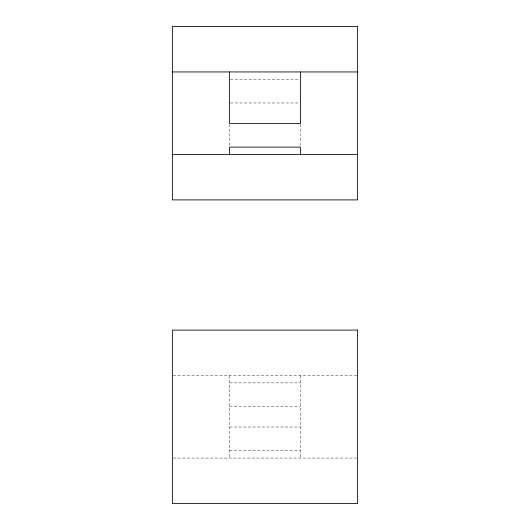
<?xml version="1.0" encoding="UTF-8"?>
<svg xmlns="http://www.w3.org/2000/svg" width="530" height="530" viewBox="0 0 530 530"><rect width="100%" height="100%" fill="white"/><g stroke="black" fill="none" stroke-linecap="round" stroke-linejoin="round"><path stroke-width="0.4" stroke-dasharray="2.65 1.99" d="M230.398 79.295L299.602 79.295M230.398 102.979L299.602 102.979M173.184 375.538L356.816 375.538M229.576 382.885L300.424 382.885M229.576 406.57L300.424 406.57M229.576 427.021L300.424 427.021M229.576 450.705L300.424 450.705M173.184 458.052L356.816 458.052M300.424 124.225L300.424 147.115M300.424 375.538L300.424 458.052M229.576 124.225L229.576 146.293M229.576 375.538L229.576 458.052"/><path stroke-width="0.79" d="M172.369 71.947L357.631 71.947M172.369 154.462L357.631 154.462M300.424 71.947L300.424 123.43L229.576 123.43L229.576 71.947M300.424 154.462L300.424 147.101L229.576 147.115L229.576 154.462M357.631 26.5L172.369 26.5L172.369 199.909L357.631 199.909L357.631 26.5M357.631 330.091L172.369 330.091L172.369 503.5L357.631 503.5L357.631 330.091"/></g></svg>
